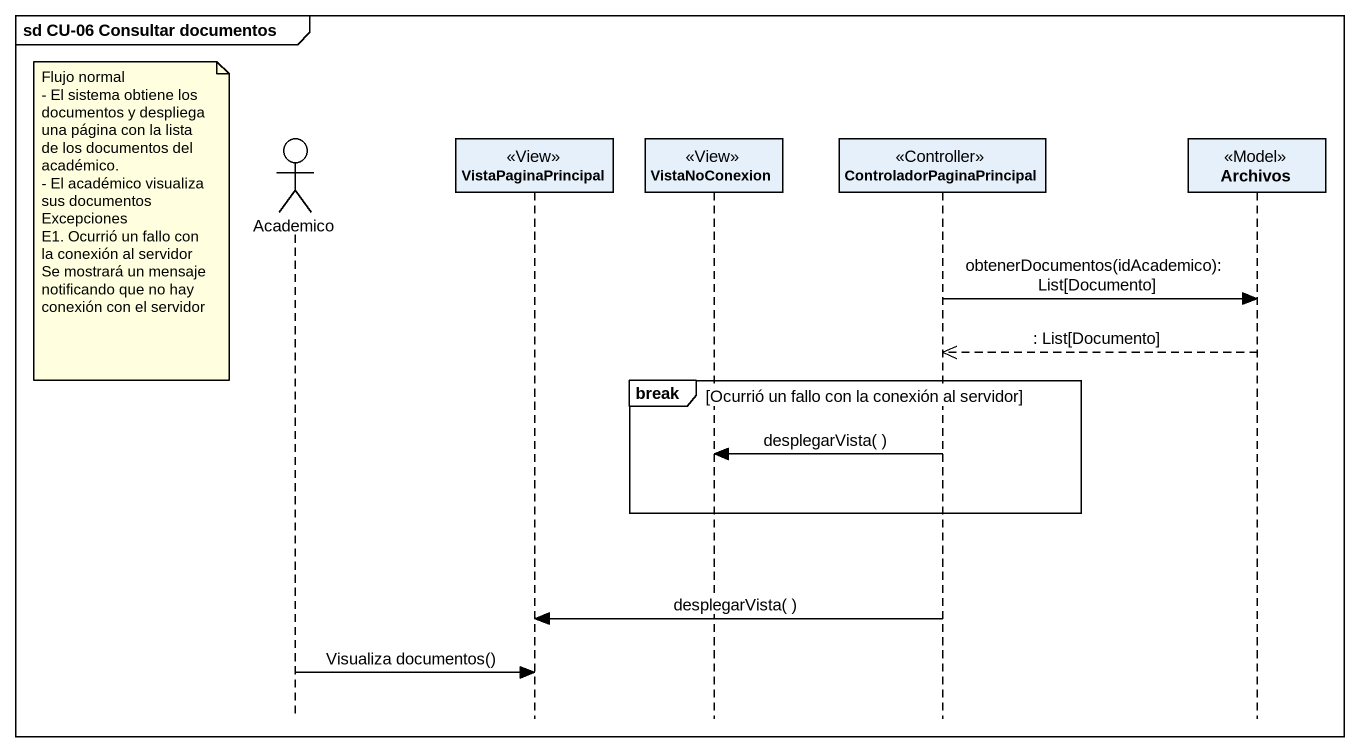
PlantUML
@startuml
mainframe sd CU-06 Consultar documentos
hide footbox
actor Academico
participant VistaPaginaPrincipal <<View>>
participant VistaNoConexion <<View>>
participant ControladorPaginaPrincipal <<Controller>>
participant Archivos <<Model>>

note left of Academico
  Flujo normal
  - El sistema obtiene los documentos y despliega una página con la lista de los documentos del académico.
  - El académico visualiza sus documentos
  Excepciones
  E1. Ocurrió un fallo con la conexión al servidor
  Se mostrará un mensaje notificando que no hay conexión con el servidor
end note
ControladorPaginaPrincipal -> Archivos : obtenerDocumentos(idAcademico): List[Documento]
Archivos -->> ControladorPaginaPrincipal : : List[Documento]
break Ocurrió un fallo con la conexión al servidor
  ControladorPaginaPrincipal -> VistaNoConexion : desplegarVista( )
end
ControladorPaginaPrincipal -> VistaPaginaPrincipal : desplegarVista( )
Academico -> VistaPaginaPrincipal : Visualiza documentos()
@enduml
